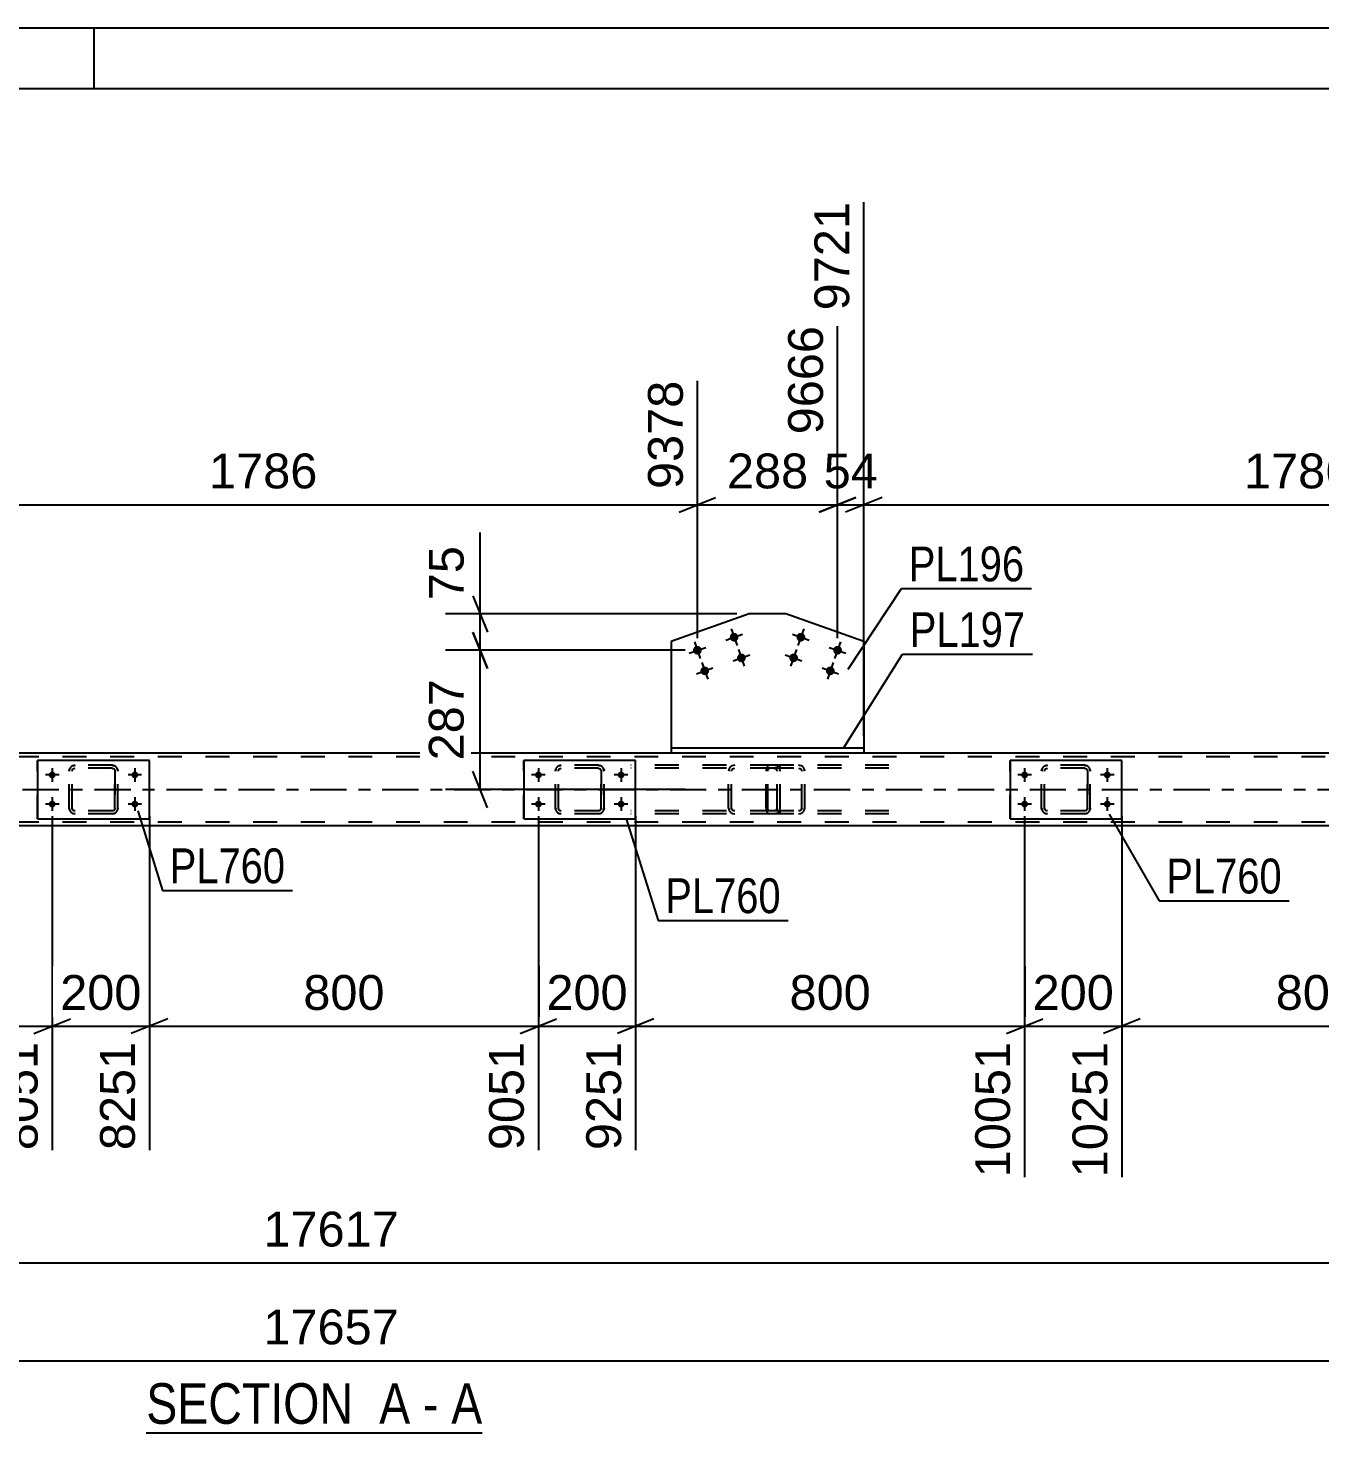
# Model space of a CAD drawing. Header units: millimetres. Extents: x -135 to 706, y -401 to 193.
# Drawn here: x 280.1 to 386.4, y 77.9 to 193.5 of the extents above; entities that cross this region are included whole.
import ezdxf

# ---------------------------------------------------------------- set-up
doc = ezdxf.new("R2010")
doc.units = ezdxf.units.MM
doc.linetypes.add('DXK_LINE_DOT2', pattern=[3.9198, 1.9599, -1.9599])
doc.linetypes.add('DXK_LINE_DOT3', pattern=[5.9187, 2.979, -0.9799, 0.9799, -0.9799])
doc.styles.add('Arial', font='arial.ttf', dxfattribs={"height": 0.2})
doc.styles.add('Arial Narrow', font='ARIALN.TTF', dxfattribs={"height": 0.2})

# ---------------------------------------------------------------- blocks, each defined once
blk = doc.blocks.new('Unknown-717262918-1115')
at = {"color": 5, "linetype": 'Continuous'}
for p, q in [((705.55, 193.49), (-135.45, 193.49)), ((285.55, 188.49), (285.55, 193.49)), ((700.55, 188.49), (-130.45, 188.49))]:
    blk.add_line(p, q, dxfattribs=at)
blk = doc.blocks.new('Unknown-717262918-12 - 5336')
at = {"color": 6, "linetype": 'Continuous'}
blk.add_line((289.84, 77.9), (317.48, 77.9), dxfattribs=at)
at = {"color": 0, "linetype": 'Continuous'}
for points in [[(307.95, 78.65), (307.95, 82.15), (289.84, 82.15), (289.84, 78.65)], [(311.55, 78.65), (311.55, 82.15), (309, 82.15), (309, 78.65)], [(313.88, 78.65), (313.88, 82.15), (312.6, 82.15), (312.6, 78.65)], [(317.48, 78.65), (317.48, 82.15), (314.93, 82.15), (314.93, 78.65)]]:
    blk.add_wipeout(points, dxfattribs=at)
at = {"color": 7, "linetype": 'Continuous', "style": 'Arial Narrow'}
for s, p in [('SECTION ', (289.84, 78.65)), ('A', (309, 78.65)), ('A', (314.93, 78.65)), ('-', (312.6, 78.65))]:
    blk.add_text(s, height=3.34, dxfattribs=at).set_placement(p)
blk = doc.blocks.new('Bolt-717262918-5401 - 5336')
at = {"linetype": 'Continuous'}
for points in [[(322.1, 131.76, -1), (322.1, 132.32, -1)], [(328.9, 131.76, -1), (328.9, 132.32, -1)], [(322.1, 129.36, -1), (322.1, 129.92, -1)], [(328.9, 129.36, -1), (328.9, 129.92, -1)]]:
    blk.add_hatch(color=1, dxfattribs=at).paths.add_polyline_path(points)
at = {"color": 1, "linetype": 'Continuous'}
for p, q in [((322.66, 132.04), (321.54, 132.04)), ((322.1, 132.6), (322.1, 131.48)), ((329.46, 132.04), (328.34, 132.04)), ((328.9, 132.6), (328.9, 131.48)), ((322.66, 129.64), (321.54, 129.64)), ((322.1, 130.2), (322.1, 129.08)), ((329.46, 129.64), (328.34, 129.64)), ((328.9, 130.2), (328.9, 129.08))]:
    blk.add_line(p, q, dxfattribs=at)
blk = doc.blocks.new('Part-717262918-5406 - 5336')
at = {"color": 2, "linetype": 'Continuous'}
for p, q in [((348.87, 134.24), (333.02, 134.24)), ((333.02, 134.24), (333.02, 133.84)), ((348.87, 134.24), (348.87, 133.84)), ((348.87, 133.84), (333.02, 133.84))]:
    blk.add_line(p, q, dxfattribs=at)
blk = doc.blocks.new('Part-717262918-5411 - 5336')
at = {"color": 2, "linetype": 'Continuous'}
for p, q in [((339.43, 145.29), (333.02, 143.02)), ((342.46, 145.29), (339.43, 145.29)), ((348.87, 143.02), (342.46, 145.29)), ((333.02, 143.02), (333.02, 134.24)), ((348.87, 143.02), (348.87, 134.24))]:
    blk.add_line(p, q, dxfattribs=at)
at = {"color": 7, "linetype": 'DXK_LINE_DOT2'}
blk.add_line((348.87, 134.24), (333.02, 134.24), dxfattribs=at)
blk = doc.blocks.new('Bolt-717262918-5485 - 5336')
at = {"linetype": 'Continuous'}
for points in [[(282.1, 131.76, -1), (282.1, 132.32, -1)], [(288.9, 131.76, -1), (288.9, 132.32, -1)], [(282.1, 129.36, -1), (282.1, 129.92, -1)], [(288.9, 129.36, -1), (288.9, 129.92, -1)]]:
    blk.add_hatch(color=1, dxfattribs=at).paths.add_polyline_path(points)
at = {"color": 1, "linetype": 'Continuous'}
for p, q in [((282.66, 132.04), (281.54, 132.04)), ((282.1, 132.6), (282.1, 131.48)), ((289.46, 132.04), (288.34, 132.04)), ((288.9, 132.6), (288.9, 131.48)), ((282.66, 129.64), (281.54, 129.64)), ((282.1, 130.2), (282.1, 129.08)), ((289.46, 129.64), (288.34, 129.64)), ((288.9, 130.2), (288.9, 129.08))]:
    blk.add_line(p, q, dxfattribs=at)
blk = doc.blocks.new('Part-717262918-5461 - 5336')
at = {"color": 7, "linetype": 'DXK_LINE_DOT2'}
for p, q in [((618.1, 133.52), (-39.95, 133.52)), ((348.87, 133.84), (333.02, 133.84)), ((618.1, 128.16), (-39.95, 128.16))]:
    blk.add_line(p, q, dxfattribs=at)
at = {"color": 2, "linetype": 'Continuous'}
for p, q in [((333.02, 133.84), (263.74, 133.84)), ((418.15, 133.84), (348.87, 133.84)), ((618.1, 127.84), (-35.95, 127.84))]:
    blk.add_line(p, q, dxfattribs=at)
at = {"color": 7, "linetype": 'DXK_LINE_DOT3'}
blk.add_line((-39.95, 130.84), (618.1, 130.84), dxfattribs=at)
blk = doc.blocks.new('Bolt-717262918-5482 - 5336')
at = {"linetype": 'Continuous'}
for points in [[(344.03, 143.25, -1), (343.35, 143.49, -1)], [(347.05, 142.18, -1), (346.37, 142.42, -1)], [(343.43, 141.55, -1), (342.75, 141.79, -1)], [(346.45, 140.48, -1), (345.77, 140.73, -1)]]:
    blk.add_hatch(color=1, dxfattribs=at).paths.add_polyline_path(points)
at = {"color": 1, "linetype": 'Continuous'}
for p, q in [((343.01, 143.61), (344.37, 143.13)), ((343.93, 144.05), (343.45, 142.69)), ((343.33, 142.35), (342.85, 141)), ((346.03, 142.54), (347.39, 142.06)), ((346.95, 142.98), (346.47, 141.62)), ((342.41, 141.92), (343.77, 141.43)), ((346.35, 141.28), (345.87, 139.93)), ((345.43, 140.85), (346.79, 140.36))]:
    blk.add_line(p, q, dxfattribs=at)
blk = doc.blocks.new('Bolt-717262918-5483 - 5336')
at = {"linetype": 'Continuous'}
for points in [[(362.1, 131.76, -1), (362.1, 132.32, -1)], [(368.9, 131.76, -1), (368.9, 132.32, -1)], [(362.1, 129.36, -1), (362.1, 129.92, -1)], [(368.9, 129.36, -1), (368.9, 129.92, -1)]]:
    blk.add_hatch(color=1, dxfattribs=at).paths.add_polyline_path(points)
at = {"color": 1, "linetype": 'Continuous'}
for p, q in [((362.66, 132.04), (361.54, 132.04)), ((362.1, 132.6), (362.1, 131.48)), ((369.46, 132.04), (368.34, 132.04)), ((368.9, 132.6), (368.9, 131.48)), ((362.66, 129.64), (361.54, 129.64)), ((362.1, 130.2), (362.1, 129.08)), ((369.46, 129.64), (368.34, 129.64)), ((368.9, 130.2), (368.9, 129.08))]:
    blk.add_line(p, q, dxfattribs=at)
blk = doc.blocks.new('Bolt-717262918-5484 - 5336')
at = {"linetype": 'Continuous'}
for points in [[(338.54, 143.49, -1), (337.86, 143.25, -1)], [(335.52, 142.42, -1), (334.84, 142.18, -1)], [(339.14, 141.79, -1), (338.46, 141.55, -1)], [(336.12, 140.73, -1), (335.45, 140.48, -1)]]:
    blk.add_hatch(color=1, dxfattribs=at).paths.add_polyline_path(points)
at = {"color": 1, "linetype": 'Continuous'}
for p, q in [((337.52, 143.13), (338.88, 143.61)), ((337.96, 144.05), (338.44, 142.69)), ((334.51, 142.06), (335.86, 142.54)), ((334.94, 142.98), (335.42, 141.62)), ((338.56, 142.35), (339.04, 141)), ((335.54, 141.28), (336.03, 139.93)), ((338.12, 141.43), (339.48, 141.92)), ((335.11, 140.36), (336.46, 140.85))]:
    blk.add_line(p, q, dxfattribs=at)
blk = doc.blocks.new('Part-717262918-5508 - 5336')
at = {"color": 7, "linetype": 'DXK_LINE_DOT2'}
for p, q in [((340.85, 132.54), (340.83, 132.36)), ((340.83, 129.32), (340.83, 132.36)), ((340.91, 132.7), (340.85, 132.54)), ((340.99, 132.8), (340.91, 132.7)), ((340.96, 132.36), (340.97, 132.45)), ((340.96, 129.32), (340.96, 132.36)), ((340.97, 132.45), (341, 132.53)), ((341.1, 132.84), (340.99, 132.8)), ((341, 132.53), (341.05, 132.58)), ((341.05, 132.58), (341.1, 132.6)), ((350.94, 132.84), (341.1, 132.84)), ((350.94, 132.6), (341.1, 132.6)), ((341.99, 132.6), (341.99, 132.84)), ((343.7, 132.8), (343.5, 132.84)), ((343.5, 132.6), (343.6, 132.58)), ((343.6, 132.58), (343.68, 132.53)), ((343.68, 132.53), (343.74, 132.45)), ((343.74, 132.45), (343.76, 132.36)), ((343.76, 129.32), (343.76, 132.36)), ((344.01, 132.36), (343.97, 132.54)), ((344.01, 129.32), (344.01, 132.36)), ((340.83, 129.32), (340.85, 129.14)), ((340.85, 129.14), (340.91, 128.98)), ((340.91, 128.98), (340.99, 128.88)), ((340.97, 129.23), (340.96, 129.32)), ((341, 129.15), (340.97, 129.23)), ((340.99, 128.88), (341.1, 128.84)), ((341.05, 129.1), (341, 129.15)), ((341.1, 129.08), (341.05, 129.1)), ((350.94, 129.08), (341.1, 129.08)), ((350.94, 128.84), (341.1, 128.84)), ((341.99, 128.84), (341.99, 129.08)), ((343.6, 129.1), (343.5, 129.08)), ((343.5, 128.84), (343.7, 128.88)), ((343.68, 129.15), (343.6, 129.1)), ((343.74, 129.23), (343.68, 129.15)), ((343.76, 129.32), (343.74, 129.23)), ((343.97, 129.14), (344.01, 129.32))]:
    blk.add_line(p, q, dxfattribs=at)
for centre, start, end in [((343.52, 132.35), 23.8951, 68.8487), ((343.52, 129.34), 291.1513, 336.1049)]:
    blk.add_arc(centre, 0.492, start, end, dxfattribs=at)
blk = doc.blocks.new('Part-717262918-5563 - 5336')
at = {"color": 7, "linetype": 'DXK_LINE_DOT2'}
for p, q in [((283.5, 132.36), (283.53, 132.54)), ((283.53, 132.54), (283.5, 132.36)), ((283.5, 129.32), (283.5, 132.36)), ((283.5, 129.32), (283.5, 132.36)), ((283.74, 132.36), (283.76, 132.45)), ((283.74, 129.32), (283.74, 132.36)), ((283.74, 129.32), (283.74, 132.36)), ((283.76, 132.45), (283.81, 132.53)), ((283.79, 132.8), (283.98, 132.84)), ((283.98, 132.84), (283.79, 132.8)), ((283.81, 132.53), (283.89, 132.58)), ((283.89, 132.58), (283.98, 132.6)), ((287.02, 132.84), (283.98, 132.84)), ((287.02, 132.6), (283.98, 132.6)), ((287.02, 132.84), (287.2, 132.8)), ((287.2, 132.8), (287.02, 132.84)), ((287.02, 132.6), (287.11, 132.58)), ((287.11, 132.58), (287.19, 132.53)), ((287.19, 132.53), (287.24, 132.45)), ((287.24, 132.45), (287.26, 132.36)), ((287.26, 129.32), (287.26, 132.36)), ((287.26, 132.36), (287.26, 129.32)), ((287.46, 132.54), (287.5, 132.36)), ((287.5, 132.36), (287.46, 132.54)), ((287.5, 129.32), (287.5, 132.36)), ((287.5, 129.32), (287.5, 132.36)), ((283.53, 129.14), (283.5, 129.32)), ((283.5, 129.32), (283.53, 129.14)), ((283.76, 129.23), (283.74, 129.32)), ((283.81, 129.15), (283.76, 129.23)), ((283.98, 128.84), (283.79, 128.88)), ((283.79, 128.88), (283.98, 128.84)), ((283.89, 129.1), (283.81, 129.15)), ((283.98, 129.08), (283.89, 129.1)), ((287.02, 129.08), (283.98, 129.08)), ((287.02, 128.84), (283.98, 128.84)), ((287.11, 129.1), (287.02, 129.08)), ((287.2, 128.88), (287.02, 128.84)), ((287.02, 128.84), (287.2, 128.88)), ((287.19, 129.15), (287.11, 129.1)), ((287.24, 129.23), (287.19, 129.15)), ((287.26, 129.32), (287.24, 129.23)), ((287.5, 129.32), (287.46, 129.14)), ((287.46, 129.14), (287.5, 129.32))]:
    blk.add_line(p, q, dxfattribs=at)
at = {"color": 7, "linetype": 'DXK_LINE_DOT3'}
blk.add_line((285.5, 130.84), (285.5, 130.84), dxfattribs=at)
at = {"color": 7, "linetype": 'DXK_LINE_DOT2'}
for centre, start, end in [((283.98, 132.36), 112.5, 157.5), ((283.98, 132.36), 112.5, 157.5), ((287.02, 132.36), 22.5, 67.5), ((287.02, 132.36), 22.5, 67.5), ((283.98, 129.32), 202.5, 247.5), ((283.98, 129.32), 202.5, 247.5), ((287.02, 129.32), 292.5, 337.5), ((287.02, 129.32), 292.5, 337.5)]:
    blk.add_arc(centre, 0.48, start, end, dxfattribs=at)
blk = doc.blocks.new('Part-717262918-5568 - 5336')
at = {"color": 2, "linetype": 'Continuous'}
for p, q in [((280.9, 133.24), (280.9, 128.44)), ((290.1, 133.24), (280.9, 133.24)), ((290.1, 128.44), (290.1, 133.24)), ((280.9, 128.44), (290.1, 128.44))]:
    blk.add_line(p, q, dxfattribs=at)
at = {"color": 7, "linetype": 'DXK_LINE_DOT2'}
for p, q in [((280.9, 128.44), (280.9, 133.24)), ((290.1, 128.44), (290.1, 133.24))]:
    blk.add_line(p, q, dxfattribs=at)
blk = doc.blocks.new('Part-717262918-5569 - 5336')
at = {"color": 7, "linetype": 'DXK_LINE_DOT2'}
for p, q in [((363.5, 132.36), (363.54, 132.54)), ((363.54, 132.54), (363.5, 132.36)), ((363.5, 129.32), (363.5, 132.36)), ((363.5, 129.32), (363.5, 132.36)), ((363.74, 132.36), (363.76, 132.45)), ((363.74, 129.32), (363.74, 132.36)), ((363.74, 129.32), (363.74, 132.36)), ((363.76, 132.45), (363.81, 132.53)), ((363.8, 132.8), (363.98, 132.84)), ((363.98, 132.84), (363.8, 132.8)), ((363.81, 132.53), (363.89, 132.58)), ((363.89, 132.58), (363.98, 132.6)), ((367.02, 132.84), (363.98, 132.84)), ((367.02, 132.6), (363.98, 132.6)), ((367.02, 132.84), (367.2, 132.8)), ((367.2, 132.8), (367.02, 132.84)), ((367.02, 132.6), (367.11, 132.58)), ((367.11, 132.58), (367.19, 132.53)), ((367.19, 132.53), (367.24, 132.45)), ((367.24, 132.45), (367.26, 132.36)), ((367.26, 129.32), (367.26, 132.36)), ((367.26, 132.36), (367.26, 129.32)), ((367.46, 132.54), (367.5, 132.36)), ((367.5, 132.36), (367.46, 132.54)), ((367.5, 129.32), (367.5, 132.36)), ((367.5, 129.32), (367.5, 132.36)), ((363.54, 129.14), (363.5, 129.32)), ((363.5, 129.32), (363.54, 129.14)), ((363.76, 129.23), (363.74, 129.32)), ((363.81, 129.15), (363.76, 129.23)), ((363.98, 128.84), (363.8, 128.88)), ((363.8, 128.88), (363.98, 128.84)), ((363.89, 129.1), (363.81, 129.15)), ((363.98, 129.08), (363.89, 129.1)), ((367.02, 129.08), (363.98, 129.08)), ((367.02, 128.84), (363.98, 128.84)), ((367.11, 129.1), (367.02, 129.08)), ((367.2, 128.88), (367.02, 128.84)), ((367.02, 128.84), (367.2, 128.88)), ((367.19, 129.15), (367.11, 129.1)), ((367.24, 129.23), (367.19, 129.15)), ((367.26, 129.32), (367.24, 129.23)), ((367.5, 129.32), (367.46, 129.14)), ((367.46, 129.14), (367.5, 129.32))]:
    blk.add_line(p, q, dxfattribs=at)
at = {"color": 7, "linetype": 'DXK_LINE_DOT3'}
blk.add_line((365.5, 130.84), (365.5, 130.84), dxfattribs=at)
at = {"color": 7, "linetype": 'DXK_LINE_DOT2'}
for centre, start, end in [((363.98, 132.36), 112.5, 157.5), ((363.98, 132.36), 112.5, 157.5), ((367.02, 132.36), 22.5, 67.5), ((367.02, 132.36), 22.5, 67.5), ((363.98, 129.32), 202.5, 247.5), ((363.98, 129.32), 202.5, 247.5), ((367.02, 129.32), 292.5, 337.5), ((367.02, 129.32), 292.5, 337.5)]:
    blk.add_arc(centre, 0.48, start, end, dxfattribs=at)
blk = doc.blocks.new('Part-717262918-5574 - 5336')
at = {"color": 2, "linetype": 'Continuous'}
for p, q in [((360.9, 133.24), (360.9, 128.44)), ((370.1, 133.24), (360.9, 133.24)), ((370.1, 128.44), (370.1, 133.24)), ((360.9, 128.44), (370.1, 128.44))]:
    blk.add_line(p, q, dxfattribs=at)
at = {"color": 7, "linetype": 'DXK_LINE_DOT2'}
for p, q in [((360.9, 128.44), (360.9, 133.24)), ((370.1, 128.44), (370.1, 133.24))]:
    blk.add_line(p, q, dxfattribs=at)
blk = doc.blocks.new('Part-717262918-5640 - 5336')
at = {"color": 7, "linetype": 'DXK_LINE_DOT2'}
for p, q in [((323.5, 132.36), (323.53, 132.54)), ((323.53, 132.54), (323.5, 132.36)), ((323.5, 129.32), (323.5, 132.36)), ((323.5, 129.32), (323.5, 132.36)), ((323.74, 132.36), (323.76, 132.45)), ((323.74, 129.32), (323.74, 132.36)), ((323.74, 129.32), (323.74, 132.36)), ((323.76, 132.45), (323.81, 132.53)), ((323.79, 132.8), (323.98, 132.84)), ((323.98, 132.84), (323.79, 132.8)), ((323.81, 132.53), (323.89, 132.58)), ((323.89, 132.58), (323.98, 132.6)), ((327.02, 132.84), (323.98, 132.84)), ((327.02, 132.6), (323.98, 132.6)), ((327.02, 132.84), (327.2, 132.8)), ((327.2, 132.8), (327.02, 132.84)), ((327.02, 132.6), (327.11, 132.58)), ((327.11, 132.58), (327.19, 132.53)), ((327.19, 132.53), (327.24, 132.45)), ((327.24, 132.45), (327.26, 132.36)), ((327.26, 129.32), (327.26, 132.36)), ((327.26, 132.36), (327.26, 129.32)), ((327.46, 132.54), (327.5, 132.36)), ((327.5, 132.36), (327.46, 132.54)), ((327.5, 129.32), (327.5, 132.36)), ((327.5, 129.32), (327.5, 132.36)), ((323.53, 129.14), (323.5, 129.32)), ((323.5, 129.32), (323.53, 129.14)), ((323.76, 129.23), (323.74, 129.32)), ((323.81, 129.15), (323.76, 129.23)), ((323.98, 128.84), (323.79, 128.88)), ((323.79, 128.88), (323.98, 128.84)), ((323.89, 129.1), (323.81, 129.15)), ((323.98, 129.08), (323.89, 129.1)), ((327.02, 129.08), (323.98, 129.08)), ((327.02, 128.84), (323.98, 128.84)), ((327.11, 129.1), (327.02, 129.08)), ((327.2, 128.88), (327.02, 128.84)), ((327.02, 128.84), (327.2, 128.88)), ((327.19, 129.15), (327.11, 129.1)), ((327.24, 129.23), (327.19, 129.15)), ((327.26, 129.32), (327.24, 129.23)), ((327.5, 129.32), (327.46, 129.14)), ((327.46, 129.14), (327.5, 129.32))]:
    blk.add_line(p, q, dxfattribs=at)
at = {"color": 7, "linetype": 'DXK_LINE_DOT3'}
blk.add_line((325.5, 130.84), (325.5, 130.84), dxfattribs=at)
at = {"color": 7, "linetype": 'DXK_LINE_DOT2'}
for centre, start, end in [((323.98, 132.36), 112.5, 157.5), ((323.98, 132.36), 112.5, 157.5), ((327.02, 132.36), 22.5, 67.5), ((327.02, 132.36), 22.5, 67.5), ((323.98, 129.32), 202.5, 247.5), ((323.98, 129.32), 202.5, 247.5), ((327.02, 129.32), 292.5, 337.5), ((327.02, 129.32), 292.5, 337.5)]:
    blk.add_arc(centre, 0.48, start, end, dxfattribs=at)
blk = doc.blocks.new('Part-717262918-5650 - 5336')
at = {"color": 7, "linetype": 'DXK_LINE_DOT2'}
for p, q in [((341.48, 132.84), (329.71, 132.84)), ((341.48, 132.6), (329.71, 132.6)), ((337.78, 132.54), (337.74, 132.36)), ((337.74, 129.32), (337.74, 132.36)), ((337.99, 132.36), (338.01, 132.45)), ((337.99, 129.32), (337.99, 132.36)), ((338.01, 132.45), (338.07, 132.53)), ((338.25, 132.84), (338.05, 132.8)), ((338.07, 132.53), (338.15, 132.58)), ((338.15, 132.58), (338.25, 132.6)), ((341.68, 132.8), (341.48, 132.84)), ((341.48, 132.6), (341.58, 132.58)), ((341.58, 132.58), (341.66, 132.53)), ((341.66, 132.53), (341.72, 132.45)), ((341.72, 132.45), (341.74, 132.36)), ((341.74, 129.32), (341.74, 132.36)), ((341.99, 132.36), (341.96, 132.54)), ((341.99, 129.32), (341.99, 132.36)), ((341.48, 129.08), (329.71, 129.08)), ((341.48, 128.84), (329.71, 128.84)), ((337.74, 129.32), (337.78, 129.14)), ((338.01, 129.23), (337.99, 129.32)), ((338.07, 129.15), (338.01, 129.23)), ((338.05, 128.88), (338.25, 128.84)), ((338.15, 129.1), (338.07, 129.15)), ((338.25, 129.08), (338.15, 129.1)), ((341.58, 129.1), (341.48, 129.08)), ((341.48, 128.84), (341.68, 128.88)), ((341.66, 129.15), (341.58, 129.1)), ((341.72, 129.23), (341.66, 129.15)), ((341.74, 129.32), (341.72, 129.23)), ((341.96, 129.14), (341.99, 129.32))]:
    blk.add_line(p, q, dxfattribs=at)
for centre, start, end in [((338.23, 132.34), 110.7583, 155.68), ((341.5, 132.34), 24.32, 69.2417), ((338.23, 129.34), 204.32, 249.2417), ((341.5, 129.34), 290.7583, 335.68)]:
    blk.add_arc(centre, 0.496, start, end, dxfattribs=at)
blk = doc.blocks.new('Part-717262918-5673 - 5336')
at = {"color": 2, "linetype": 'Continuous'}
for p, q in [((320.9, 133.24), (320.9, 128.44)), ((330.1, 133.24), (320.9, 133.24)), ((330.1, 128.44), (330.1, 133.24)), ((320.9, 128.44), (330.1, 128.44))]:
    blk.add_line(p, q, dxfattribs=at)
at = {"color": 7, "linetype": 'DXK_LINE_DOT2'}
for p, q in [((320.9, 128.44), (320.9, 133.24)), ((330.1, 128.44), (330.1, 133.24))]:
    blk.add_line(p, q, dxfattribs=at)
blk = doc.blocks.new('StraightDimension-717262918-6001 - 5336')
at = {"color": 7, "linetype": 'Continuous'}
for p, q in [((348.87, 135.24), (348.87, 179.16)), ((346.71, 143.3), (346.71, 168.96)), ((345.21, 153.67), (348.21, 154.87)), ((346.71, 154.27), (348.87, 154.27)), ((350.37, 154.87), (347.37, 153.67))]:
    blk.add_line(p, q, dxfattribs=at)
at = {"color": 0, "linetype": 'Continuous'}
blk.add_wipeout([(348.27, 179.76), (344.07, 179.76), (344.07, 169.67), (348.27, 169.67)], dxfattribs=at)
at = {"color": 3, "linetype": 'Continuous', "style": 'Arial'}
blk.add_text('9721', height=2.865, rotation=90.0002, dxfattribs=at).set_placement((347.67, 170.27))
at = {"color": 0}
blk.add_wipeout([(350.62, 155.02), (350.62, 159.22), (344.97, 159.22), (344.97, 155.02)], dxfattribs=at)
at = {"color": 3, "style": 'Arial'}
blk.add_text('54', height=2.865, dxfattribs=at).set_placement((345.57, 155.62))
blk = doc.blocks.new('StraightDimension-717262918-5816 - 5336')
at = {"color": 7, "linetype": 'Continuous'}
blk.add_line((-39.95, 91.89), (650.03, 91.89), dxfattribs=at)
at = {"color": 0}
blk.add_wipeout([(311.2, 92.64), (311.2, 96.84), (298.88, 96.84), (298.88, 92.64)], dxfattribs=at)
at = {"color": 3, "style": 'Arial'}
blk.add_text('17617', height=2.865, dxfattribs=at).set_placement((299.48, 93.24))
blk = doc.blocks.new('StraightDimension-717262918-10774 - 5336')
at = {"color": 7, "linetype": 'Continuous'}
for p, q in [((250.1, 130.42), (250.1, 101.17)), ((282.1, 128.64), (282.1, 101.17)), ((251.6, 111.96), (248.6, 110.76)), ((250.1, 111.36), (282.1, 111.36)), ((280.6, 110.76), (283.6, 111.96))]:
    blk.add_line(p, q, dxfattribs=at)
at = {"color": 0}
blk.add_wipeout([(270.03, 112.11), (270.03, 116.31), (262.16, 116.31), (262.16, 112.11)], dxfattribs=at)
at = {"color": 3, "style": 'Arial'}
blk.add_text('800', height=2.865, dxfattribs=at).set_placement((262.76, 112.71))
at = {"color": 0, "linetype": 'Continuous'}
blk.add_wipeout([(281.5, 110.66), (277.3, 110.66), (277.3, 100.57), (281.5, 100.57)], dxfattribs=at)
at = {"color": 3, "linetype": 'Continuous', "style": 'Arial'}
blk.add_text('8051', height=2.865, rotation=90.0002, dxfattribs=at).set_placement((280.9, 101.17))
blk = doc.blocks.new('StraightDimension-717262918-10769 - 5336')
at = {"color": 7, "linetype": 'Continuous'}
for p, q in [((362.1, 128.64), (362.1, 98.94)), ((370.1, 128.64), (370.1, 98.94)), ((360.6, 110.76), (363.6, 111.96)), ((362.1, 111.36), (370.1, 111.36)), ((371.6, 111.96), (368.6, 110.76))]:
    blk.add_line(p, q, dxfattribs=at)
at = {"color": 0}
blk.add_wipeout([(370.03, 112.11), (370.03, 116.31), (362.16, 116.31), (362.16, 112.11)], dxfattribs=at)
at = {"color": 0, "linetype": 'Continuous'}
blk.add_wipeout([(369.5, 110.66), (365.3, 110.66), (365.3, 98.34), (369.5, 98.34)], dxfattribs=at)
at = {"color": 3, "style": 'Arial'}
blk.add_text('200', height=2.865, dxfattribs=at).set_placement((362.76, 112.71))
at = {"color": 3, "linetype": 'Continuous', "style": 'Arial'}
blk.add_text('10251', height=2.865, rotation=90.0002, dxfattribs=at).set_placement((368.9, 98.94))
blk = doc.blocks.new('StraightDimension-717262918-11187 - 5336')
at = {"color": 7, "linetype": 'Continuous'}
for p, q in [((317.3, 145.29), (317.3, 151.99)), ((317.3, 145.29), (317.3, 151.99)), ((316.7, 146.79), (317.9, 143.79)), ((338.43, 145.29), (314.45, 145.29)), ((317.3, 142.3), (317.3, 145.29)), ((317.9, 140.8), (316.7, 143.8)), ((334.18, 142.3), (314.45, 142.3))]:
    blk.add_line(p, q, dxfattribs=at)
at = {"color": 0}
blk.add_wipeout([(316.55, 151.46), (312.35, 151.46), (312.35, 145.82), (316.55, 145.82)], dxfattribs=at)
at = {"color": 3, "style": 'Arial'}
blk.add_text('75', height=2.865, rotation=90.0002, dxfattribs=at).set_placement((315.95, 146.42))
blk = doc.blocks.new('StraightDimension-717262918-5796 - 5336')
at = {"color": 7, "linetype": 'Continuous'}
blk.add_line((-40.75, 83.84), (650.83, 83.84), dxfattribs=at)
at = {"color": 0}
blk.add_wipeout([(311.2, 84.59), (311.2, 88.79), (298.88, 88.79), (298.88, 84.59)], dxfattribs=at)
at = {"color": 3, "style": 'Arial'}
blk.add_text('17657', height=2.865, dxfattribs=at).set_placement((299.48, 85.19))
blk = doc.blocks.new('StraightDimension-717262918-6008 - 5336')
at = {"color": 7, "linetype": 'Continuous'}
for p, q in [((348.87, 135.24), (348.87, 179.16)), ((420.32, 143.3), (420.32, 166.68)), ((350.37, 154.87), (347.37, 153.67)), ((348.87, 154.27), (420.32, 154.27)), ((418.82, 153.67), (421.82, 154.87))]:
    blk.add_line(p, q, dxfattribs=at)
at = {"color": 0}
blk.add_wipeout([(389.64, 155.02), (389.64, 159.22), (379.55, 159.22), (379.55, 155.02)], dxfattribs=at)
at = {"color": 3, "style": 'Arial'}
blk.add_text('1786', height=2.865, dxfattribs=at).set_placement((380.15, 155.62))
at = {"color": 0, "linetype": 'Continuous'}
blk.add_wipeout([(419.72, 167.28), (415.52, 167.28), (415.52, 154.97), (419.72, 154.97)], dxfattribs=at)
at = {"color": 3, "linetype": 'Continuous', "style": 'Arial'}
blk.add_text('11507', height=2.865, rotation=90.0002, dxfattribs=at).set_placement((419.12, 155.57))
blk = doc.blocks.new('StraightDimension-717262918-10768 - 5336')
at = {"color": 7, "linetype": 'Continuous'}
for p, q in [((370.1, 128.64), (370.1, 98.94)), ((402.1, 128.64), (402.1, 98.94)), ((371.6, 111.96), (368.6, 110.76)), ((370.1, 111.36), (402.1, 111.36)), ((400.6, 110.76), (403.6, 111.96))]:
    blk.add_line(p, q, dxfattribs=at)
at = {"color": 0}
blk.add_wipeout([(390.03, 112.11), (390.03, 116.31), (382.16, 116.31), (382.16, 112.11)], dxfattribs=at)
at = {"color": 3, "style": 'Arial'}
blk.add_text('800', height=2.865, dxfattribs=at).set_placement((382.76, 112.71))
at = {"color": 0, "linetype": 'Continuous'}
blk.add_wipeout([(401.5, 110.66), (397.3, 110.66), (397.3, 98.34), (401.5, 98.34)], dxfattribs=at)
at = {"color": 3, "linetype": 'Continuous', "style": 'Arial'}
blk.add_text('11051', height=2.865, rotation=90.0002, dxfattribs=at).set_placement((400.9, 98.94))
blk = doc.blocks.new('StraightDimension-717262918-5985 - 5336')
at = {"color": 7, "linetype": 'Continuous'}
for p, q in [((263.74, 135.24), (263.74, 179.16)), ((335.18, 143.3), (335.18, 164.46)), ((265.24, 154.87), (262.24, 153.67)), ((263.74, 154.27), (335.18, 154.27)), ((333.68, 153.67), (336.68, 154.87))]:
    blk.add_line(p, q, dxfattribs=at)
at = {"color": 0}
blk.add_wipeout([(304.51, 155.02), (304.51, 159.22), (294.41, 159.22), (294.41, 155.02)], dxfattribs=at)
at = {"color": 3, "style": 'Arial'}
blk.add_text('1786', height=2.865, dxfattribs=at).set_placement((295.01, 155.62))
at = {"color": 0, "linetype": 'Continuous'}
blk.add_wipeout([(334.58, 165.06), (330.38, 165.06), (330.38, 154.97), (334.58, 154.97)], dxfattribs=at)
at = {"color": 3, "linetype": 'Continuous', "style": 'Arial'}
blk.add_text('9378', height=2.865, rotation=90.0002, dxfattribs=at).set_placement((333.98, 155.57))
blk = doc.blocks.new('StraightDimension-717262918-5992 - 5336')
at = {"color": 7, "linetype": 'Continuous'}
for p, q in [((346.71, 143.3), (346.71, 168.96)), ((335.18, 143.3), (335.18, 164.46)), ((333.68, 153.67), (336.68, 154.87)), ((335.18, 154.27), (346.71, 154.27)), ((348.21, 154.87), (345.21, 153.67))]:
    blk.add_line(p, q, dxfattribs=at)
at = {"color": 0}
blk.add_wipeout([(344.88, 155.02), (344.88, 159.22), (337.01, 159.22), (337.01, 155.02)], dxfattribs=at)
at = {"color": 3, "style": 'Arial'}
blk.add_text('288', height=2.865, dxfattribs=at).set_placement((337.61, 155.62))
at = {"color": 0, "linetype": 'Continuous'}
blk.add_wipeout([(346.11, 169.56), (341.91, 169.56), (341.91, 159.47), (346.11, 159.47)], dxfattribs=at)
at = {"color": 3, "linetype": 'Continuous', "style": 'Arial'}
blk.add_text('9666', height=2.865, rotation=90.0002, dxfattribs=at).set_placement((345.51, 160.07))
blk = doc.blocks.new('StraightDimension-717262918-10770 - 5336')
at = {"color": 7, "linetype": 'Continuous'}
for p, q in [((330.1, 128.64), (330.1, 101.17)), ((362.1, 128.64), (362.1, 98.94)), ((331.6, 111.96), (328.6, 110.76)), ((330.1, 111.36), (362.1, 111.36)), ((360.6, 110.76), (363.6, 111.96))]:
    blk.add_line(p, q, dxfattribs=at)
at = {"color": 0}
blk.add_wipeout([(350.03, 112.11), (350.03, 116.31), (342.16, 116.31), (342.16, 112.11)], dxfattribs=at)
at = {"color": 3, "style": 'Arial'}
blk.add_text('800', height=2.865, dxfattribs=at).set_placement((342.76, 112.71))
at = {"color": 0, "linetype": 'Continuous'}
blk.add_wipeout([(361.5, 110.66), (357.3, 110.66), (357.3, 98.34), (361.5, 98.34)], dxfattribs=at)
at = {"color": 3, "linetype": 'Continuous', "style": 'Arial'}
blk.add_text('10051', height=2.865, rotation=90.0002, dxfattribs=at).set_placement((360.9, 98.94))
blk = doc.blocks.new('StraightDimension-717262918-10771 - 5336')
at = {"color": 7, "linetype": 'Continuous'}
for p, q in [((322.1, 128.64), (322.1, 101.17)), ((330.1, 128.64), (330.1, 101.17)), ((320.6, 110.76), (323.6, 111.96)), ((322.1, 111.36), (330.1, 111.36)), ((331.6, 111.96), (328.6, 110.76))]:
    blk.add_line(p, q, dxfattribs=at)
at = {"color": 0}
blk.add_wipeout([(330.03, 112.11), (330.03, 116.31), (322.16, 116.31), (322.16, 112.11)], dxfattribs=at)
at = {"color": 0, "linetype": 'Continuous'}
blk.add_wipeout([(329.5, 110.66), (325.3, 110.66), (325.3, 100.57), (329.5, 100.57)], dxfattribs=at)
at = {"color": 3, "style": 'Arial'}
blk.add_text('200', height=2.865, dxfattribs=at).set_placement((322.76, 112.71))
at = {"color": 3, "linetype": 'Continuous', "style": 'Arial'}
blk.add_text('9251', height=2.865, rotation=90.0002, dxfattribs=at).set_placement((328.9, 101.17))
blk = doc.blocks.new('StraightDimension-717262918-10772 - 5336')
at = {"color": 7, "linetype": 'Continuous'}
for p, q in [((290.1, 128.64), (290.1, 101.17)), ((322.1, 128.64), (322.1, 101.17)), ((291.6, 111.96), (288.6, 110.76)), ((290.1, 111.36), (322.1, 111.36)), ((320.6, 110.76), (323.6, 111.96))]:
    blk.add_line(p, q, dxfattribs=at)
at = {"color": 0}
blk.add_wipeout([(310.03, 112.11), (310.03, 116.31), (302.16, 116.31), (302.16, 112.11)], dxfattribs=at)
at = {"color": 3, "style": 'Arial'}
blk.add_text('800', height=2.865, dxfattribs=at).set_placement((302.76, 112.71))
at = {"color": 0, "linetype": 'Continuous'}
blk.add_wipeout([(321.5, 110.66), (317.3, 110.66), (317.3, 100.57), (321.5, 100.57)], dxfattribs=at)
at = {"color": 3, "linetype": 'Continuous', "style": 'Arial'}
blk.add_text('9051', height=2.865, rotation=90.0002, dxfattribs=at).set_placement((320.9, 101.17))
blk = doc.blocks.new('StraightDimension-717262918-10773 - 5336')
at = {"color": 7, "linetype": 'Continuous'}
for p, q in [((282.1, 128.64), (282.1, 101.17)), ((290.1, 128.64), (290.1, 101.17)), ((280.6, 110.76), (283.6, 111.96)), ((282.1, 111.36), (290.1, 111.36)), ((291.6, 111.96), (288.6, 110.76))]:
    blk.add_line(p, q, dxfattribs=at)
at = {"color": 0}
blk.add_wipeout([(290.03, 112.11), (290.03, 116.31), (282.16, 116.31), (282.16, 112.11)], dxfattribs=at)
at = {"color": 0, "linetype": 'Continuous'}
blk.add_wipeout([(289.5, 110.66), (285.3, 110.66), (285.3, 100.57), (289.5, 100.57)], dxfattribs=at)
at = {"color": 3, "style": 'Arial'}
blk.add_text('200', height=2.865, dxfattribs=at).set_placement((282.76, 112.71))
at = {"color": 3, "linetype": 'Continuous', "style": 'Arial'}
blk.add_text('8251', height=2.865, rotation=90.0002, dxfattribs=at).set_placement((288.9, 101.17))
blk = doc.blocks.new('StraightDimension-717262918-11188 - 5336')
at = {"color": 7, "linetype": 'Continuous'}
for p, q in [((316.7, 143.8), (317.9, 140.8)), ((334.18, 142.3), (314.45, 142.3)), ((317.3, 130.84), (317.3, 142.3)), ((317.9, 129.34), (316.7, 132.34)), ((334.18, 130.84), (314.45, 130.84))]:
    blk.add_line(p, q, dxfattribs=at)
at = {"color": 0}
blk.add_wipeout([(316.55, 140.51), (312.35, 140.51), (312.35, 132.64), (316.55, 132.64)], dxfattribs=at)
at = {"color": 3, "style": 'Arial'}
blk.add_text('287', height=2.865, rotation=90.0002, dxfattribs=at).set_placement((315.95, 133.24))
blk = doc.blocks.new('Mark-717262918-5402 - 5336')
at = {"color": 30, "linetype": 'Continuous'}
for p, q in [((347.19, 134.24), (352.05, 141.97)), ((352.05, 141.97), (362.75, 141.97))]:
    blk.add_line(p, q, dxfattribs=at)
at = {"color": 0}
blk.add_wipeout([(362.15, 142.57), (362.15, 145.57), (352.65, 145.57), (352.65, 142.57)], dxfattribs=at)
blk.add_wipeout([(362.15, 142.57), (362.15, 145.57), (352.65, 145.57), (352.65, 142.57)], dxfattribs=at)
at = {"color": 3, "style": 'Arial Narrow'}
blk.add_text('PL197', height=2.863, dxfattribs=at).set_placement((352.65, 142.57))
blk = doc.blocks.new('Mark-717262918-5407 - 5336')
at = {"color": 30, "linetype": 'Continuous'}
for p, q in [((347.59, 140.75), (351.97, 147.37)), ((351.97, 147.37), (362.67, 147.37))]:
    blk.add_line(p, q, dxfattribs=at)
at = {"color": 0}
blk.add_wipeout([(362.07, 147.97), (362.07, 150.97), (352.57, 150.97), (352.57, 147.97)], dxfattribs=at)
blk.add_wipeout([(362.07, 147.97), (362.07, 150.97), (352.57, 150.97), (352.57, 147.97)], dxfattribs=at)
at = {"color": 3, "style": 'Arial Narrow'}
blk.add_text('PL196', height=2.863, dxfattribs=at).set_placement((352.57, 147.97))
blk = doc.blocks.new('Mark-717262918-5564 - 5336')
at = {"color": 30, "linetype": 'Continuous'}
for p, q in [((289.15, 129.08), (291.17, 122.53)), ((291.17, 122.53), (301.87, 122.53))]:
    blk.add_line(p, q, dxfattribs=at)
at = {"color": 0}
blk.add_wipeout([(301.27, 123.13), (301.27, 126.13), (291.77, 126.13), (291.77, 123.13)], dxfattribs=at)
blk.add_wipeout([(301.27, 123.13), (301.27, 126.13), (291.77, 126.13), (291.77, 123.13)], dxfattribs=at)
at = {"color": 3, "style": 'Arial Narrow'}
blk.add_text('PL760', height=2.863, dxfattribs=at).set_placement((291.77, 123.13))
blk = doc.blocks.new('Mark-717262918-5570 - 5336')
at = {"color": 30, "linetype": 'Continuous'}
for p, q in [((369.06, 128.8), (373.16, 121.69)), ((373.16, 121.69), (383.87, 121.69))]:
    blk.add_line(p, q, dxfattribs=at)
at = {"color": 0}
blk.add_wipeout([(383.27, 122.29), (383.27, 125.29), (373.76, 125.29), (373.76, 122.29)], dxfattribs=at)
blk.add_wipeout([(383.27, 122.29), (383.27, 125.29), (373.76, 125.29), (373.76, 122.29)], dxfattribs=at)
at = {"color": 3, "style": 'Arial Narrow'}
blk.add_text('PL760', height=2.863, dxfattribs=at).set_placement((373.76, 122.29))
blk = doc.blocks.new('Mark-717262918-5669 - 5336')
at = {"color": 30, "linetype": 'Continuous'}
for p, q in [((329.33, 128.44), (331.94, 120.07)), ((331.94, 120.07), (342.64, 120.07))]:
    blk.add_line(p, q, dxfattribs=at)
at = {"color": 0}
blk.add_wipeout([(342.04, 120.67), (342.04, 123.67), (332.54, 123.67), (332.54, 120.67)], dxfattribs=at)
blk.add_wipeout([(342.04, 120.67), (342.04, 123.67), (332.54, 123.67), (332.54, 120.67)], dxfattribs=at)
at = {"color": 3, "style": 'Arial Narrow'}
blk.add_text('PL760', height=2.863, dxfattribs=at).set_placement((332.54, 120.67))

msp = doc.modelspace()

# ---------------------------------------------------------------- block references
for name in ['Unknown-717262918-1115', 'Part-717262918-5411 - 5336', 'Bolt-717262918-5484 - 5336', 'Bolt-717262918-5482 - 5336', 'Part-717262918-5406 - 5336', 'Part-717262918-5461 - 5336', 'Part-717262918-5568 - 5336', 'Part-717262918-5673 - 5336', 'Part-717262918-5574 - 5336', 'Bolt-717262918-5485 - 5336', 'Part-717262918-5563 - 5336', 'Bolt-717262918-5401 - 5336', 'Part-717262918-5640 - 5336', 'Part-717262918-5650 - 5336', 'Part-717262918-5508 - 5336', 'Bolt-717262918-5483 - 5336', 'Part-717262918-5569 - 5336']:
    msp.add_blockref(name, (0, 0))

# ---------------------------------------------------------------- next in the draw order: block references
for name in ['StraightDimension-717262918-6001 - 5336', 'StraightDimension-717262918-11187 - 5336', 'StraightDimension-717262918-5816 - 5336', 'Unknown-717262918-12 - 5336']:
    msp.add_blockref(name, (0, 0))

# ---------------------------------------------------------------- next in the draw order: block references
for name in ['StraightDimension-717262918-5985 - 5336', 'StraightDimension-717262918-6008 - 5336', 'StraightDimension-717262918-10774 - 5336', 'StraightDimension-717262918-10769 - 5336']:
    msp.add_blockref(name, (0, 0))

# ---------------------------------------------------------------- next in the draw order: block references
for name in ['StraightDimension-717262918-5992 - 5336', 'StraightDimension-717262918-5796 - 5336']:
    msp.add_blockref(name, (0, 0))

# ---------------------------------------------------------------- next in the draw order: block references
for name in ['Mark-717262918-5402 - 5336', 'StraightDimension-717262918-11188 - 5336', 'StraightDimension-717262918-10770 - 5336', 'StraightDimension-717262918-10768 - 5336']:
    msp.add_blockref(name, (0, 0))

# ---------------------------------------------------------------- next in the draw order: block references
for name in ['Mark-717262918-5407 - 5336', 'StraightDimension-717262918-10771 - 5336', 'Mark-717262918-5570 - 5336']:
    msp.add_blockref(name, (0, 0))

# ---------------------------------------------------------------- next in the draw order: block references
for name in ['StraightDimension-717262918-10772 - 5336', 'Mark-717262918-5669 - 5336']:
    msp.add_blockref(name, (0, 0))

# ---------------------------------------------------------------- next in the draw order: block references
msp.add_blockref('StraightDimension-717262918-10773 - 5336', (0, 0))

# ---------------------------------------------------------------- next in the draw order: block references
msp.add_blockref('Mark-717262918-5564 - 5336', (0, 0))

doc.saveas('drawing.dxf')
